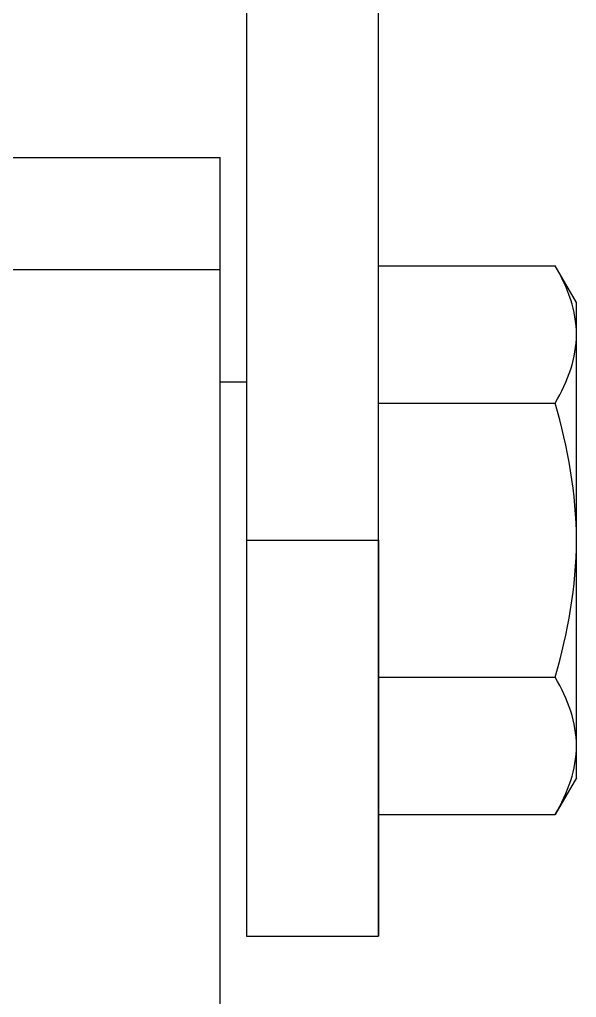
# Model space of a CAD drawing. Extents: x -1396510 to 1250330, y -1892470 to 1623980.
# Drawn here: x -1160347.5 to -1160247.1, y -61603.1 to -61426.7 of the extents above; entities that cross this region are included whole.
import ezdxf

# ---------------------------------------------------------------- set-up
doc = ezdxf.new("R2010")
doc.units = 0
doc.header["$LTSCALE"] = 1000
doc.header["$MEASUREMENT"] = 0

msp = doc.modelspace()

# ---------------------------------------------------------------- linework, layer by layer
at = {"linetype": 'Continuous'}
for p, q in [((-1160306.57, -61371.37), (-1160306.57, -61592.01)), ((-1160282.77, -61592.01), (-1160282.77, -61371.37)), ((-1160373.21, -61451.6), (-1160311.33, -61451.6)), ((-1160311.33, -61635.05), (-1160311.33, -61451.6)), ((-1160373.21, -61471.82), (-1160311.33, -61471.82)), ((-1160282.77, -61471.15), (-1160250.9, -61471.15)), ((-1160247.07, -61477.78), (-1160250.9, -61471.15)), ((-1160247.07, -61563.46), (-1160247.07, -61477.78)), ((-1160311.33, -61492.06), (-1160306.57, -61492.06)), ((-1160282.77, -61495.89), (-1160250.9, -61495.89)), ((-1160306.57, -61520.62), (-1160282.77, -61520.62)), ((-1160282.77, -61520.62), (-1160282.77, -61592.01)), ((-1160282.77, -61545.35), (-1160250.9, -61545.35)), ((-1160247.07, -61563.46), (-1160250.9, -61570.08)), ((-1160282.77, -61570.08), (-1160250.9, -61570.08)), ((-1160306.57, -61592.01), (-1160282.77, -61592.01))]:
    msp.add_line(p, q, dxfattribs=at)
for points, knots in [([(-1160247.07, -61483.52), (-1160247.07, -61481.41), (-1160247.86, -61477.04), (-1160249.78, -61473.09), (-1160250.9, -61471.15)], [0, 0, 0, 0, 0.485077, 1, 1, 1, 1]), ([(-1160250.9, -61495.89), (-1160249.78, -61493.94), (-1160247.86, -61490), (-1160247.07, -61485.63), (-1160247.07, -61483.52)], [0, 0, 0, 0, 0.514923, 1, 1, 1, 1]), ([(-1160247.07, -61557.72), (-1160247.07, -61555.61), (-1160247.86, -61551.24), (-1160249.78, -61547.29), (-1160250.9, -61545.35)], [0, 0, 0, 0, 0.485077, 1, 1, 1, 1]), ([(-1160250.9, -61570.08), (-1160249.78, -61568.14), (-1160247.86, -61564.2), (-1160247.07, -61559.83), (-1160247.07, -61557.72)], [0, 0, 0, 0, 0.514923, 1, 1, 1, 1])]:
    msp.add_open_spline(points, degree=3, knots=knots, dxfattribs=at)
for points in [[(-1160247.07, -61520.62), (-1160247.07, -61512.28), (-1160248.59, -61503.9), (-1160250.9, -61495.89)], [(-1160250.9, -61545.35), (-1160248.59, -61537.34), (-1160247.07, -61528.96), (-1160247.07, -61520.62)]]:
    msp.add_open_spline(points, degree=3, dxfattribs=at)

doc.saveas('drawing.dxf')
